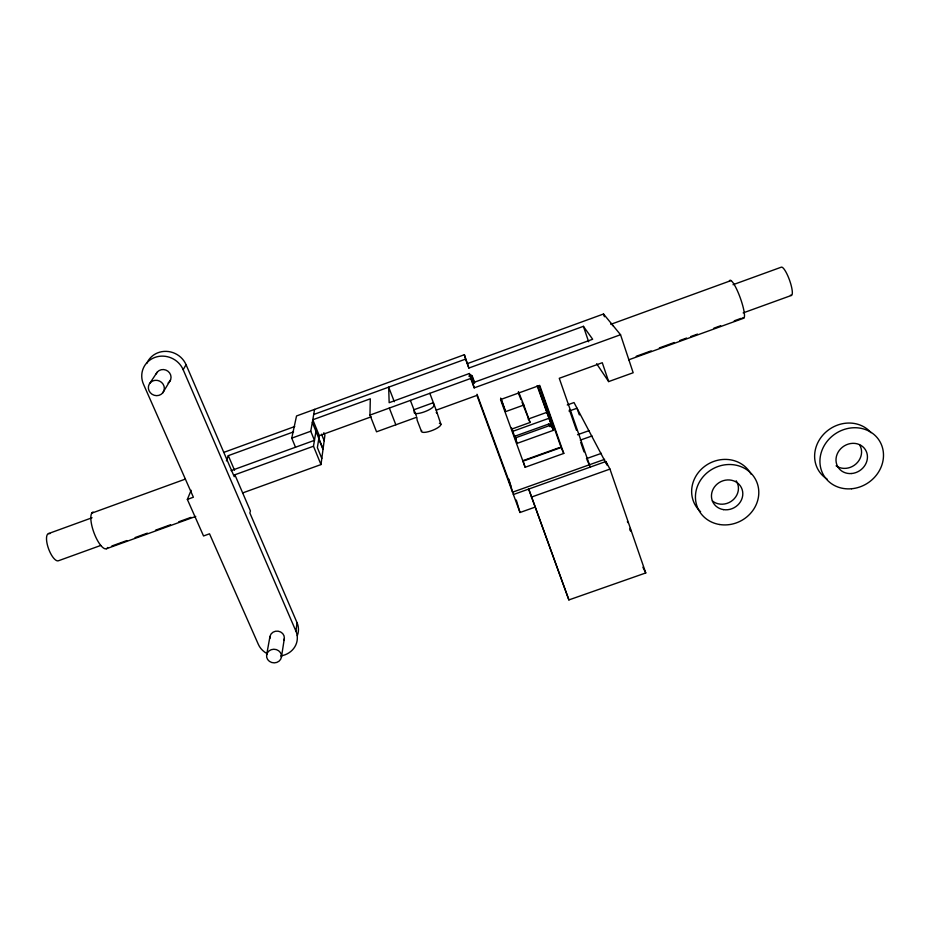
<?xml version="1.0" encoding="UTF-8"?>
<svg xmlns="http://www.w3.org/2000/svg" width="930" height="930" viewBox="0 0 930 930"><rect width="100%" height="100%" fill="white"/><g stroke="black" fill="none" stroke-linecap="round" stroke-linejoin="round"><path stroke-width="1.4" d="M421.441 431.357L417.128 420.151L416.826 417.186L376.545 431.799L369.966 415.094L370.303 398.807L312.805 419.767L310.748 431.241L314.468 440.343L231.082 470.638M242.672 492.923L320.99 464.57L324.896 435.263L323.849 432.694M280.825 655.917A20.251 18.507 4.6 0 0 295.914 631.098L297.065 622.728L249.856 512.976L250.403 510.93L234.871 474.777L313.48 446.226L316.409 428.625M314.573 409.386L312.805 419.767L319.281 435.693L317.374 447.621L321.792 458.432M281.441 657.115A7.487 6.812 4.4 0 0 271.258 649.686A7.487 6.812 4.4 0 0 269.409 661.346A7.487 6.812 4.4 0 0 281.441 657.115L284.301 638.794M266.619 654.999L269.921 636.725M295.507 447.225L291.753 438.146L296.531 415.966L464.372 354.714L468.871 368.036L583.401 326.325L592.654 339.252L472.789 382.8L474.195 387.868L620.543 334.73L633.167 372.744L608.662 381.591L596.63 363.735M234.871 474.777L234.244 476.683L186.07 364.711A21.448 20.262 25.8 0 0 166.284 351.366A21.448 20.262 25.8 0 0 146.777 363.456M226.397 460.908L228.292 455.654L293.566 431.88M266.84 653.499A20.251 18.507 4.6 0 1 258.354 644.397L209.529 533.808L203.542 535.971L187.349 499.41L191.127 490.284M295.914 631.098L183.152 369.675L186.07 364.711M162.75 392.844A8.068 7.603 24.9 0 0 157.286 380.382A8.068 7.603 24.9 0 0 148.998 390.67A8.068 7.603 24.9 0 0 162.75 392.844L170.492 380.079M149.939 383.102L157.124 372.256M568.893 599.92L528.705 489.064L568.893 599.92L645.757 572.95L609.964 469.08L605.872 461.513L513.383 494.539L520.01 512.5L535.262 507.071M313.701 414.501L465.581 359.108L464.372 354.714M224.211 452.236L294.74 426.533M467.616 363.525L603.524 314.003L620.543 334.73M291.753 438.146L310.748 431.241M472.789 382.8L469.371 373.511L389.159 402.702L388.67 387.159L394.32 401.714M91.756 513.151L185.384 479.09M611.719 323.989L731.061 280.569M468.801 376.127L471.487 375.15L474.474 383.253M369.966 415.094L470.72 378.452L469.371 373.511M48.476 533.599L92.058 517.754M733.038 284.708L781.293 267.177A15.008 3.348 70.3 0 1 790.175 282.023A15.008 3.348 70.3 0 1 790.419 295.194M319.281 435.693L371.14 416.838M187.349 499.41L193.382 497.225L143.522 384.311A21.785 20.553 25.5 0 1 154.81 357.446A21.785 20.553 25.5 0 1 183.152 369.675M440.913 424.301L436.205 410.165L476.962 395.378L513.383 494.539M100.696 545.468L58.462 560.755A14.473 5.103 69.8 0 1 48.023 547.177A14.473 5.103 69.8 0 1 49.895 533.646M743.163 312.899L791.418 295.426M111.844 545.991L126.864 540.562M135.048 537.598L147.335 533.146M155.519 530.193L170.539 524.753M178.723 521.8L191.01 517.347M636.213 356.283L651.198 350.866M659.358 347.913L674.343 342.496M679.784 340.52L686.596 338.055M690.676 336.579L697.488 334.114M713.822 328.209L720.634 325.744M734.247 320.827L741.047 318.362M106.508 548.712L195.765 516.429M628.715 359.817L743.57 318.269M500.631 398.087L505.56 411.63L523.811 405.038L530.065 422.476L511.884 429.032M528.101 419.105L547.003 412.292M567.265 404.98L574.019 402.55L606.581 464.233M512.535 431.415L548.874 418.326M514.918 436.193L515.894 438.89L514.918 436.193L548.979 423.941L550.13 426.533M511.477 427.626L517.103 443.377L553.408 430.323L537.68 385.938M523.253 460.559L559.43 447.586M563.789 453.422L561.127 447.504L523.055 461.152L525.159 467.267L563.789 453.422L539.714 385.38L500.538 399.563L525.159 467.267M604.639 459.339L512.651 492.156L508.78 479.043M569.021 411.083L577.03 408.235L579.367 414.908M577.53 434.74L589.12 430.625M531.402 497.097L609.964 469.08M580.262 440.134L592.003 435.972M586.412 458.653L601.408 453.352M642.874 567.219L645.757 572.95M587.016 459.862L590.387 467.034M553.408 430.323L537.098 385.706M228.292 455.654L234.534 470.208M627.39 521.579L627.831 522.625M629.947 529.798L630.4 530.844M313.48 446.226L320.99 464.57M312.341 422.452L323.187 449.074M318.676 438.809L322.989 449.411M321.524 434.194L324.175 440.715M518.44 391.577L523.811 405.038M518.277 392.809L520.963 399.551M522.032 402.248L530.065 422.476M389.333 408.049L395.843 424.801M410.374 400.388L416.349 415.943M429.823 393.32L436.205 410.165M472.161 375.871L474.602 382.509M465.581 359.108L468.871 368.036M477.009 394.25L510.71 485.716M470.72 378.452L474.195 387.868M548.979 423.941L549.944 426.638M539.26 385.729L561.127 447.504M589.422 464.709L559.267 378.289L602.28 362.723L608.662 381.591M569.393 409.921L576.484 430.23M580.739 442.413L584.04 451.887M551.955 427.661L551.037 425.045L515.22 437.937L517.103 443.377M605.872 461.513L607.22 465.407M501.131 398.749L505.56 411.63M583.401 326.325L588.644 341.763M629.994 528.345L630.773 530.751M603.524 314.003L604.43 316.735M516.301 500.061L520.01 512.5M107.752 547.468A19.53 6.185 69.9 0 1 94.825 534.924A19.53 6.185 69.9 0 1 93.058 512.035M859.494 444.714A16.043 14.45 -34.4 0 1 856.053 463.884A16.043 14.45 -34.4 0 1 836.093 465.825M827.084 479.066A32.399 29.179 -34.4 0 1 823.771 434.124A32.399 29.179 -34.4 0 1 870.992 432.683M700.581 511.698A31.899 29.249 -28.7 0 1 704.835 466.232A31.899 29.249 -28.7 0 1 751.022 474.126M736.176 480.81A15.787 14.485 -28.7 0 1 732.735 500.189A15.787 14.485 -28.7 0 1 712.345 500.91M729.294 281.348A20.169 3.708 70.2 0 1 740.315 298.042A20.169 3.708 70.2 0 1 742.407 317.862M610.882 324.43A20.053 1.814 70.2 0 1 612.8 325.674M439.379 423.359A10.381 2.825 -20.9 0 1 432.834 430.23A10.381 2.825 -20.9 0 1 421.685 430.485M156.135 373.918A7.812 7.382 25.5 0 1 167.946 371.221A7.812 7.382 25.5 0 1 168.097 383.055M436.217 412.478A10.404 2.744 -20.9 0 1 436.658 413.071M297.065 622.728A19.96 18.275 4.7 0 1 297.321 635.609M269.909 638.457A7.266 6.638 4.6 0 1 278.14 631.179A7.266 6.638 4.6 0 1 283.79 640.444M433.368 402.69L413.966 409.735L414.245 412.641A10.416 2.685 -20.9 0 0 424.371 411.851A10.416 2.685 -20.9 0 0 433.81 405.538L433.368 402.69M851.578 488.75A32.806 29.493 -34.3 0 0 879.315 440.588A32.806 29.493 -34.3 0 0 824.247 445.586A32.806 29.493 -34.3 0 0 851.578 488.75M851.694 473.521A16.24 14.601 -34.3 0 0 865.353 449.643A16.24 14.601 -34.3 0 0 838.104 452.201A16.24 14.601 -34.3 0 0 851.694 473.521M719.564 524.508A32.283 29.562 -28.6 0 0 757.543 484.17A32.283 29.562 -28.6 0 0 704.254 475.474A32.283 29.562 -28.6 0 0 719.564 524.508M723.435 509.617A15.984 14.636 -28.6 0 0 742.175 489.599A15.984 14.636 -28.6 0 0 715.775 485.379A15.984 14.636 -28.6 0 0 723.435 509.617"/></g></svg>
